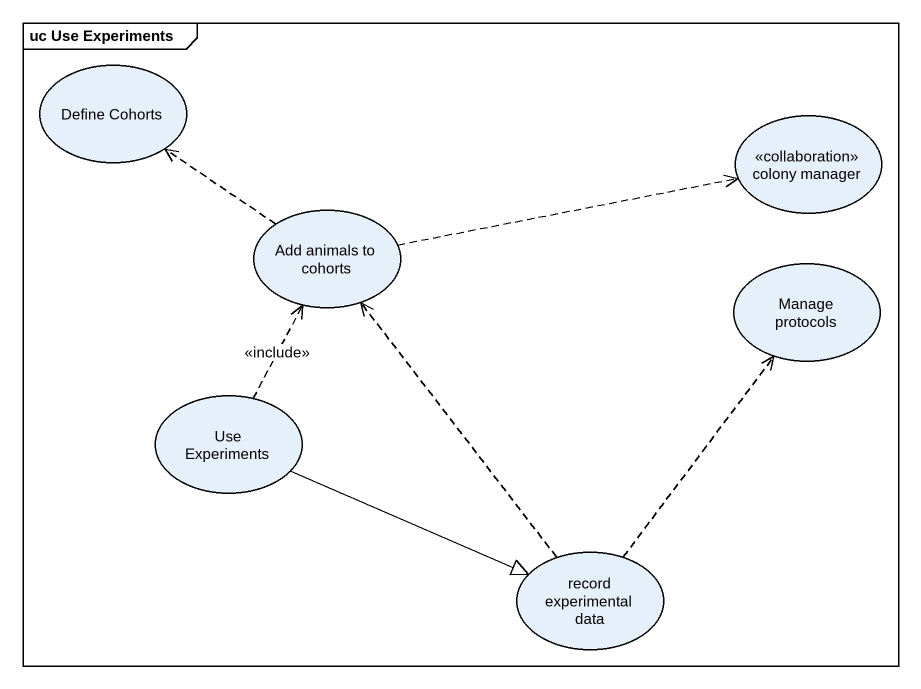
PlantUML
@startuml
mainframe uc Use Experiments
usecase "Define Cohorts" as Define_Cohorts
usecase "colony manager" as colony_manager <<collaboration>>
usecase "Add animals to cohorts" as Add_animals_to_cohorts
usecase "Manage protocols" as Manage_protocols
usecase "Use Experiments" as Use_Experiments
usecase "record experimental data" as record_experimental_data
Add_animals_to_cohorts .up.> Define_Cohorts
Add_animals_to_cohorts .right.> colony_manager
Use_Experiments .up.> Add_animals_to_cohorts : <<include>>
Use_Experiments -right-|> record_experimental_data
record_experimental_data .up.> Add_animals_to_cohorts
record_experimental_data .up.> Manage_protocols
@enduml
